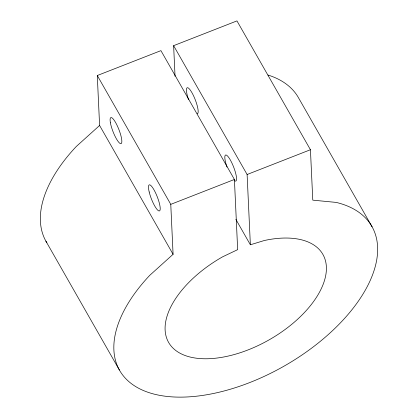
<?xml version="1.0" encoding="UTF-8"?>
<svg xmlns="http://www.w3.org/2000/svg" width="418" height="418" viewBox="0 0 418 418"><rect width="100%" height="100%" fill="white"/><g stroke="black" fill="none" stroke-linecap="round" stroke-linejoin="round"><path stroke-width="0.63" d="M235.862 219.356L250.366 244.781L264.307 240.517A88.809 47.584 -29.7 0 1 313.155 302.104A88.809 47.584 -29.7 0 1 181.062 353.764A88.809 47.584 -29.7 0 1 222.569 256.845L237.664 249.64L234.414 179.463L160.93 50.635L97.284 75.527L99.599 125.473L76.264 146.509A145.234 77.821 -29.7 0 0 46.863 242.811M97.284 75.527L170.769 204.355L173.083 254.306L149.749 275.342A145.234 77.821 -29.7 0 0 155.266 394.404A145.234 77.821 -29.7 0 0 341.736 321.473A145.234 77.821 -29.7 0 0 336.218 202.411L312.779 200.149L310.438 149.733L236.959 20.9L173.627 45.666L175.043 76.254M170.769 204.355L234.414 179.463M250.366 244.781L247.111 174.499L310.438 149.733M372.093 226.807L298.609 97.974A145.234 77.821 -29.7 0 0 267.995 75.031M173.627 45.666L247.111 174.499M99.599 125.473L173.083 254.306M45.907 241.176L119.391 370.008M188.555 99.599A13.987 3.114 68.6 0 1 187.64 87.702A13.987 3.114 68.6 0 1 195.645 100.785A13.987 3.114 68.6 0 1 197.265 113.821M226.99 167.038A13.987 3.114 68.6 0 1 226.472 155.151A13.987 3.114 68.6 0 1 235.115 171.307A13.987 3.114 68.6 0 1 234.127 180.377M149.2 192.034A13.987 3.114 68.6 0 0 159.352 210.959A13.987 3.114 68.6 0 0 154.482 190.723A13.987 3.114 68.6 0 0 149.2 192.034M110.409 122.808A13.987 3.114 68.6 0 0 120.368 143.604A13.987 3.114 68.6 0 0 117.118 125.442A13.987 3.114 68.6 0 0 110.409 122.808"/></g></svg>
